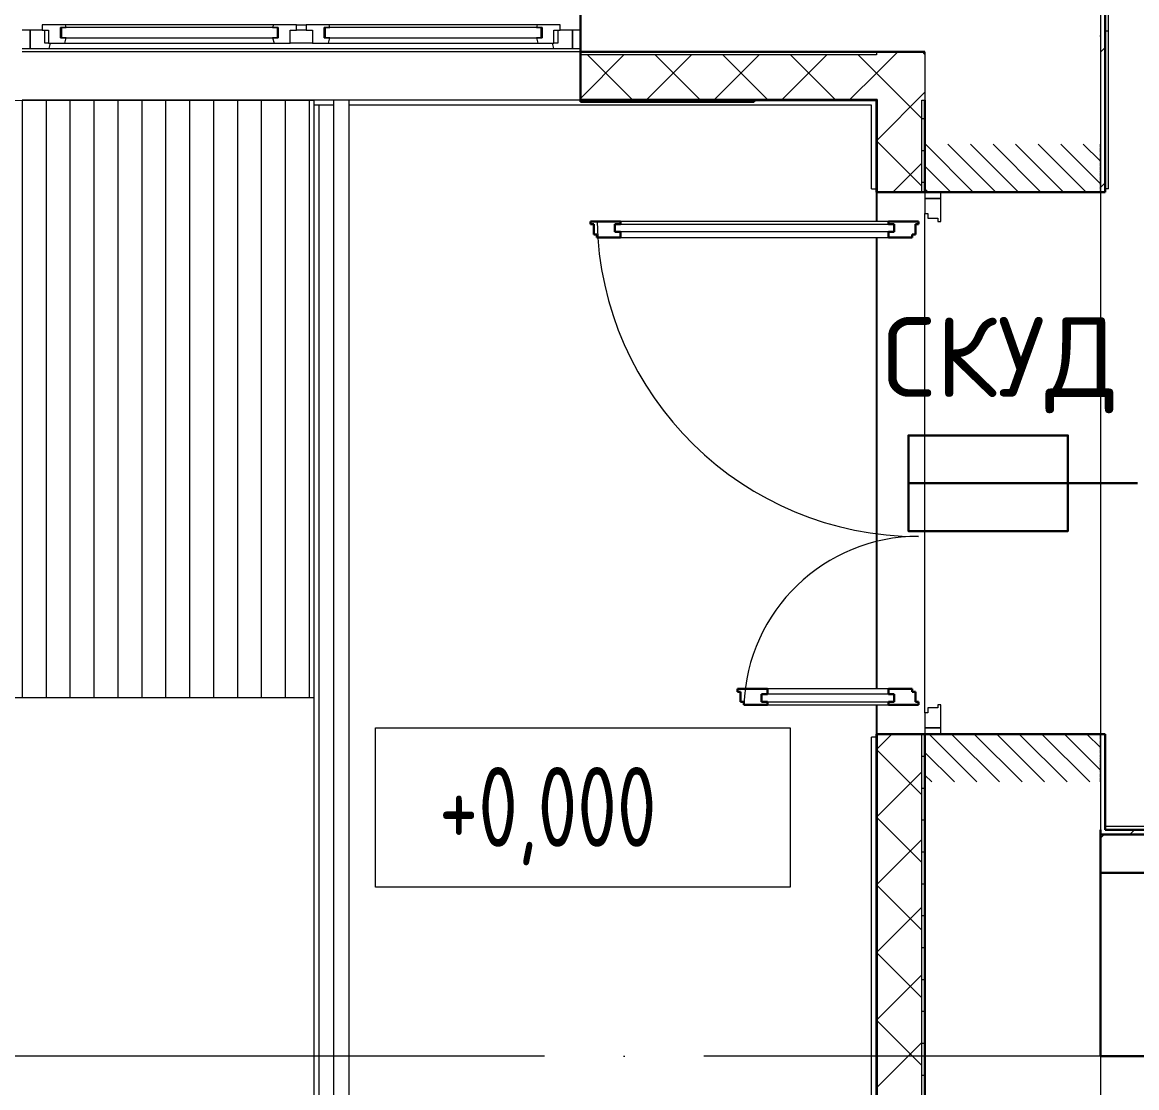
# Model space of a CAD drawing. Header units: millimetres. Extents: x -1073752 to 1436911, y -1379358 to 94781.
# Drawn here: x -1030497 to -1027003, y -885819 to -882477 of the extents above; entities that cross this region are included whole.
import ezdxf

# ---------------------------------------------------------------- set-up
doc = ezdxf.new("R2010")
doc.units = ezdxf.units.MM
doc.linetypes.add('ADSK_Линия сетки', pattern=[25, 20, -2.5, 0, -2.5])
doc.linetypes.add('ADSK_Штриховая_ш2 п1_5', pattern=[4.5, 3, -1.5])
for name, color, linetype, lineweight in [('_ Окна', 7, 'Continuous', 9), ('RC-Линии_связи-Адресные', 5, 'Continuous', 50), ('Аннотация', 7, 'Continuous', 18), ('АПС', 5, 'Continuous', 30), ('Двери', 252, 'Continuous', 9), ('Крыша', 7, 'Continuous', 9), ('Крыша штриховка', 7, 'Continuous', 9), ('Лестницы', 7, 'Continuous', 9), ('лс', 5, 'Continuous', 30), ('Ограждение', 252, 'Continuous', 9), ('Окна', 7, 'Continuous', 9), ('Оси', 252, 'Continuous', 9), ('Отметки', 7, 'Continuous', 9), ('Стены внутренние', 7, 'Continuous', 18), ('Стены наружные', 7, 'Continuous', 18), ('Стены штриховка', 7, 'Continuous', 9)]:
    doc.layers.add(name, color=color, linetype=linetype, lineweight=lineweight)
doc.layers.add('Двери открывание', color=7, linetype='Continuous', lineweight=9, true_color=0xc0c0c0)
doc.styles.add('GOST Common_3', font='', dxfattribs={"height": 3.5})
doc.styles.add('ICOCPEUR', font='isocpeur.ttf', dxfattribs={"height": 250})
doc.styles.get('GOST Common_3').set_extended_font_data('GOST 2.304 type A')
pattern_1 = [(0, (-32119.82438309255, 95.99999999985448), (0, 600), []), (90, (-32119.82438309255, 95.99999999985448), (-600, 3.673940397442059e-14), [])]

# ---------------------------------------------------------------- blocks, each defined once
blk = doc.blocks.new('1 этаж')
at = {"layer": 'Двери', "lineweight": 18, "true_color": 0x636466}
h = blk.add_hatch(dxfattribs=at)
h.set_pattern_fill('FP_2', color=251, angle=89.9999999999999, style=0, pattern_type=2)
h.set_pattern_definition([(134.9999999999999, (-34980.80154730493, 13491.26894517304), (-35.35533905932744, -35.35533905932731), [])])
h.paths.add_polyline_path([(-35255.80154730493, 12616.26894517304), (-34705.80154730493, 12616.26894517304), (-34705.80154730493, 12766.26894517304), (-35255.80154730493, 12766.26894517304)])
h.paths.add_polyline_path([(-35255.80154730496, 14466.26894517304), (-34705.80154730493, 14466.26894517304), (-34705.80154730493, 14616.26894517304), (-35255.80154730496, 14616.26894517304)])
at = {"layer": 'Ограждение', "true_color": 0x636466}
h = blk.add_hatch(dxfattribs=at)
h.set_pattern_fill('FP_25', color=251, style=0, pattern_type=2)
h.set_pattern_definition(pattern_1)
h.paths.add_polyline_path([(-34690.80154730493, 14476.26894517304), (-34680.80154730493, 14476.26894517304), (-34680.80154730493, 16396.2689451731), (-34690.80154730493, 16406.2689451731), (-34690.80154730493, 15456.2689451731)])
h = blk.add_hatch(dxfattribs=at)
h.set_pattern_fill('FP_25', color=251, style=0, pattern_type=2)
h.set_pattern_definition(pattern_1)
h.paths.add_polyline_path([(-33140.80154730505, 12466.26894517292), (-33125.80154730505, 12466.26894517292), (-33115.80154730505, 12476.26894517292), (-34690.80154730493, 12476.26894517292), (-34690.8015473049, 12466.26894517292), (-33401.24503291224, 12466.26894517292)])
at = {"layer": '_ Окна', "color": 251, "lineweight": 18, "true_color": 0x636466}
for p, q in [((-37966.80154730516, 14991.26894517298), (-38022.80154730516, 14991.26894517298)), ((-38022.80154730516, 14991.26894517298), (-38022.80154730516, 14974.26894517298)), ((-37965.80154730516, 14990.26894517298), (-37966.80154730516, 14991.26894517298)), ((-37964.80154730516, 14991.26894517298), (-37965.80154730516, 14990.26894517298)), ((-37950.21309003702, 14991.26894517298), (-37964.80154730516, 14991.26894517298)), ((-37947.80154730516, 14982.26894517298), (-37950.21309003702, 14991.26894517298)), ((-37298.39000457327, 14991.26894517298), (-37300.80154730516, 14982.26894517298)), ((-37283.80154730516, 14991.26894517298), (-37298.39000457327, 14991.26894517298)), ((-37282.80154730516, 14990.26894517298), (-37283.80154730516, 14991.26894517298)), ((-37281.80154730516, 14991.26894517298), (-37282.80154730516, 14990.26894517298)), ((-37225.80154730516, 14991.26894517298), (-37281.80154730516, 14991.26894517298)), ((-37225.80154730516, 14974.26894517298), (-37225.80154730516, 14991.26894517298)), ((-37139.80154730516, 14991.26894517298), (-37195.80154730516, 14991.26894517298)), ((-37195.80154730516, 14991.26894517298), (-37195.80154730516, 14974.26894517298)), ((-37138.80154730516, 14990.26894517298), (-37139.80154730516, 14991.26894517298)), ((-37137.80154730516, 14991.26894517298), (-37138.80154730516, 14990.26894517298)), ((-37123.21309003702, 14991.26894517298), (-37137.80154730516, 14991.26894517298)), ((-37120.80154730516, 14982.26894517298), (-37123.21309003702, 14991.26894517298)), ((-36471.39000457327, 14991.26894517298), (-36473.80154730513, 14982.26894517298)), ((-36456.80154730513, 14991.26894517298), (-36471.39000457327, 14991.26894517298)), ((-36455.80154730513, 14990.26894517298), (-36456.80154730513, 14991.26894517298)), ((-36454.80154730513, 14991.26894517298), (-36455.80154730513, 14990.26894517298)), ((-36398.80154730513, 14991.26894517298), (-36454.80154730513, 14991.26894517298)), ((-36398.80154730513, 14974.26894517298), (-36398.80154730513, 14991.26894517298)), ((-38022.80154730516, 14974.26894517298), (-38060.80154730513, 14974.26894517298)), ((-38060.80154730513, 14974.26894517298), (-38060.80154730513, 14916.26894517298)), ((-38022.80154730516, 14974.26894517298), (-38002.80154730516, 14974.26894517298)), ((-38014.80154730513, 14933.26894517304), (-38014.80154730513, 14974.26894517298)), ((-38002.80154730516, 14974.26894517298), (-38002.80154730516, 14933.26894517298)), ((-37965.80154730516, 14950.26894517298), (-37965.80154730516, 14982.26894517298)), ((-37965.80154730516, 14982.26894517298), (-37947.80154730516, 14982.26894517298)), ((-37300.80154730516, 14982.26894517298), (-37282.80154730516, 14982.26894517298)), ((-37282.80154730516, 14982.26894517298), (-37282.80154730516, 14950.26894517298)), ((-37245.80154730516, 14933.26894517298), (-37245.80154730516, 14974.26894517298)), ((-37245.80154730516, 14974.26894517298), (-37225.80154730516, 14974.26894517298)), ((-37195.80154730516, 14974.26894517298), (-37175.80154730516, 14974.26894517298)), ((-37175.80154730516, 14974.26894517298), (-37175.80154730516, 14933.26894517298)), ((-37138.80154730516, 14950.26894517298), (-37138.80154730516, 14982.26894517298)), ((-37138.80154730516, 14982.26894517298), (-37120.80154730516, 14982.26894517298)), ((-36473.80154730513, 14982.26894517298), (-36455.80154730513, 14982.26894517298)), ((-36455.80154730513, 14982.26894517298), (-36455.80154730513, 14950.26894517298)), ((-36418.80154730513, 14933.26894517298), (-36418.80154730513, 14974.26894517298)), ((-36418.80154730513, 14974.26894517298), (-36398.80154730513, 14974.26894517298)), ((-36406.80154730513, 14974.26894517298), (-36406.80154730513, 14933.26894517298)), ((-36360.80154730513, 14974.26894517298), (-36398.80154730516, 14974.26894517298)), ((-36360.80154730513, 14916.26894517298), (-36360.80154730513, 14974.26894517298)), ((-38002.80154730513, 14933.26894517298), (-38014.80154730513, 14933.26894517304)), ((-38002.80154730516, 14933.26894517298), (-37952.35668357648, 14933.26894517298)), ((-38001.35668357648, 14916.26894517298), (-37996.80154730513, 14933.26894517298)), ((-37947.80154730516, 14950.26894517298), (-37965.80154730516, 14950.26894517298)), ((-37952.35668357648, 14933.26894517298), (-37947.80154730516, 14950.26894517298)), ((-37282.80154730516, 14950.26894517298), (-37300.80154730516, 14950.26894517298)), ((-37300.80154730516, 14950.26894517298), (-37296.24641103382, 14933.26894517298)), ((-37296.24641103382, 14933.26894517298), (-37245.80154730516, 14933.26894517298)), ((-37175.80154730516, 14933.26894517298), (-37125.35668357648, 14933.26894517298)), ((-37120.80154730516, 14950.26894517298), (-37138.80154730516, 14950.26894517298)), ((-37125.35668357648, 14933.26894517298), (-37120.80154730516, 14950.26894517298)), ((-36455.80154730513, 14950.26894517298), (-36473.80154730513, 14950.26894517298)), ((-36473.80154730513, 14950.26894517298), (-36469.24641103382, 14933.26894517298)), ((-36469.24641103382, 14933.26894517298), (-36418.80154730513, 14933.26894517298)), ((-36424.80154730513, 14933.26894517298), (-36420.24641103382, 14916.26894517298)), ((-36406.80154730513, 14933.26894517298), (-36418.80154730513, 14933.26894517298)), ((-38060.80154730513, 14916.26894517298), (-38001.35668357648, 14916.26894517298)), ((-36420.24641103382, 14916.26894517298), (-36360.80154730513, 14916.26894517298))]:
    blk.add_line(p, q, dxfattribs=at)
at = {"layer": '_ Окна', "color": 251, "true_color": 0x636466}
for p, q in [((-38060.80154730513, 14974.26894517298), (-38085.80154730513, 14974.26894517298)), ((-38060.80154730513, 14916.26894517298), (-38060.80154730513, 14974.26894517298)), ((-37962.80154730516, 14982.26894517298), (-37965.80154730516, 14982.26894517298)), ((-37965.80154730516, 14982.26894517298), (-37965.80154730516, 14950.26894517298)), ((-37285.80154730516, 14982.26894517298), (-37962.80154730516, 14982.26894517298)), ((-37962.80154730516, 14982.26894517298), (-37962.80154730516, 14950.26894517298)), ((-37962.80154730516, 14950.26894517298), (-37962.80154730516, 14982.26894517298)), ((-37285.80154730516, 14950.26894517298), (-37285.80154730516, 14982.26894517298)), ((-37285.80154730516, 14982.26894517298), (-37285.80154730516, 14950.26894517298)), ((-37282.80154730516, 14982.26894517298), (-37285.80154730516, 14982.26894517298)), ((-37282.80154730516, 14950.26894517298), (-37282.80154730516, 14982.26894517298)), ((-37135.80154730516, 14982.26894517298), (-37138.80154730516, 14982.26894517298)), ((-37138.80154730516, 14982.26894517298), (-37138.80154730516, 14950.26894517298)), ((-36458.80154730516, 14982.26894517298), (-37135.80154730516, 14982.26894517298)), ((-37135.80154730516, 14982.26894517298), (-37135.80154730516, 14950.26894517298)), ((-37135.80154730516, 14950.26894517298), (-37135.80154730516, 14982.26894517298)), ((-36458.80154730516, 14950.26894517298), (-36458.80154730516, 14982.26894517298)), ((-36458.80154730513, 14982.26894517298), (-36458.80154730513, 14950.26894517298)), ((-36455.80154730513, 14982.26894517298), (-36458.80154730513, 14982.26894517298)), ((-36455.80154730513, 14950.26894517298), (-36455.80154730513, 14982.26894517298)), ((-36335.80154730513, 14974.26894517298), (-36360.80154730513, 14974.26894517298)), ((-36360.80154730513, 14974.26894517298), (-36360.80154730513, 14916.26894517298)), ((-37965.80154730516, 14950.26894517298), (-37962.80154730516, 14950.26894517298)), ((-37962.80154730516, 14950.26894517298), (-37285.80154730516, 14950.26894517298)), ((-37285.80154730516, 14950.26894517298), (-37282.80154730516, 14950.26894517298)), ((-37138.80154730516, 14950.26894517298), (-37135.80154730516, 14950.26894517298)), ((-37135.80154730516, 14950.26894517298), (-36458.80154730516, 14950.26894517298)), ((-36458.80154730513, 14950.26894517298), (-36455.80154730513, 14950.26894517298)), ((-38085.80154730513, 14916.26894517298), (-38060.80154730513, 14916.26894517298)), ((-36360.80154730513, 14916.26894517298), (-36335.80154730513, 14916.26894517298))]:
    blk.add_line(p, q, dxfattribs=at)
at = {"layer": 'Аннотация', "color": 251, "lineweight": 20, "true_color": 0x636466}
for p, q in [((-36978.09799652934, 12286.28430520665), (-36978.09799652934, 12786.28430520665)), ((-36978.09799652934, 12786.28430520665), (-35678.09799652934, 12786.28430520665)), ((-35678.09799652934, 12786.28430520665), (-35678.09799652934, 12286.28430520665)), ((-35678.09799652934, 12286.28430520665), (-36978.09799652934, 12286.28430520665))]:
    blk.add_line(p, q, dxfattribs=at)
at = {"layer": 'Двери', "color": 251, "linetype": 'ADSK_Штриховая_ш2 п1_5', "true_color": 0x636466}
for p, q in [((-35255.80154730493, 14616.26894517304), (-35255.80154730493, 14466.26894517304)), ((-34705.80154730493, 14466.26894517304), (-34705.80154730493, 14616.26894517304)), ((-35255.80154730493, 14466.26894517304), (-34705.80154730493, 14466.26894517304)), ((-34705.80154730496, 12766.26894517304), (-35255.80154730496, 12766.26894517304)), ((-35255.80154730496, 12766.26894517304), (-35255.80154730496, 12616.26894517304)), ((-34705.80154730496, 12616.26894517304), (-34705.80154730496, 12766.26894517304))]:
    blk.add_line(p, q, dxfattribs=at)
at = {"layer": 'Двери', "color": 251, "true_color": 0x636466}
for p, q in [((-35205.80154730493, 14466.26894517304), (-35255.80154730493, 14466.26894517304)), ((-35255.80154730493, 14466.26894517304), (-35255.80154730493, 14446.26894517304)), ((-35205.80154730493, 14446.26894517304), (-35205.80154730493, 14466.26894517304)), ((-35255.80154730493, 14446.26894517304), (-35205.80154730493, 14446.26894517304)), ((-35205.80154730493, 14446.26894517304), (-35255.80154730493, 14446.26894517304)), ((-35255.80154730493, 14446.26894517304), (-35255.80154730493, 14399.26894517304)), ((-35205.80154730493, 14374.26894517304), (-35205.80154730493, 14446.26894517304)), ((-35255.80154730493, 14399.26894517304), (-35246.80154730493, 14399.26894517304)), ((-35246.80154730493, 14399.26894517304), (-35246.80154730493, 14384.26894517304)), ((-36227.80154730493, 14365.26894517304), (-35351.80154730493, 14365.26894517304)), ((-36227.80154730493, 14341.26894517304), (-36227.80154730493, 14365.26894517304)), ((-35369.80154730493, 14374.26894517304), (-36209.80154730493, 14374.26894517304)), ((-35351.80154730493, 14365.26894517304), (-35351.80154730493, 14341.26894517304)), ((-35246.80154730493, 14384.26894517304), (-35214.80154730493, 14384.26894517304)), ((-35214.80154730493, 14384.26894517304), (-35214.80154730493, 14374.26894517304)), ((-35214.80154730493, 14374.26894517304), (-35205.80154730493, 14374.26894517304)), ((-35351.80154730493, 14341.26894517304), (-36227.80154730493, 14341.26894517304)), ((-36209.80154730493, 14324.26894517304), (-35369.80154730493, 14324.26894517304)), ((-35351.80154730493, 12891.26894517304), (-35767.80154730496, 12891.26894517304)), ((-35767.80154730496, 12891.26894517304), (-35767.80154730496, 12867.26894517304)), ((-35369.80154730493, 12908.26894517304), (-35749.80154730496, 12908.26894517304)), ((-35351.80154730493, 12867.26894517304), (-35351.80154730493, 12891.26894517304)), ((-35767.80154730496, 12867.26894517304), (-35351.80154730493, 12867.26894517304)), ((-35749.80154730496, 12858.26894517304), (-35369.80154730493, 12858.26894517304)), ((-35205.80154730496, 12858.26894517304), (-35214.80154730496, 12858.26894517304)), ((-35214.80154730496, 12858.26894517304), (-35214.80154730496, 12848.26894517304)), ((-35205.80154730496, 12786.26894517304), (-35205.80154730496, 12858.26894517304)), ((-35255.80154730493, 12833.26894517304), (-35255.80154730493, 12786.26894517304)), ((-35246.80154730493, 12833.26894517304), (-35255.80154730493, 12833.26894517304)), ((-35214.80154730496, 12848.26894517304), (-35246.80154730493, 12848.26894517304)), ((-35246.80154730493, 12848.26894517304), (-35246.80154730493, 12833.26894517304)), ((-35205.80154730496, 12786.26894517304), (-35255.80154730493, 12786.26894517304)), ((-35255.80154730493, 12786.26894517304), (-35255.80154730493, 12766.26894517304)), ((-35255.80154730493, 12786.26894517304), (-35205.80154730496, 12786.26894517304)), ((-35255.80154730493, 12766.26894517304), (-35205.80154730496, 12766.26894517304)), ((-35205.80154730496, 12766.26894517304), (-35205.80154730496, 12786.26894517304))]:
    blk.add_line(p, q, dxfattribs=at)
at = {"layer": 'Двери', "color": 251, "lineweight": 30, "true_color": 0x636466}
for p, q in [((-36209.80154730493, 14374.26894517304), (-36303.80154730493, 14374.26894517304)), ((-36303.80154730493, 14374.26894517304), (-36303.80154730493, 14365.26894517304)), ((-36303.80154730493, 14365.26894517304), (-36293.80154730493, 14365.26894517304)), ((-36293.80154730493, 14365.26894517304), (-36293.80154730493, 14333.26894517304)), ((-36227.80154730493, 14365.26894517304), (-36209.80154730493, 14365.26894517304)), ((-36227.80154730493, 14341.26894517304), (-36227.80154730493, 14365.26894517304)), ((-36209.80154730493, 14365.26894517304), (-36209.80154730493, 14374.26894517304)), ((-35275.80154730493, 14374.26894517304), (-35369.80154730493, 14374.26894517304)), ((-35369.80154730493, 14365.26894517304), (-35369.80154730493, 14374.26894517304)), ((-35351.80154730493, 14365.26894517304), (-35369.80154730493, 14365.26894517304)), ((-35351.80154730493, 14341.26894517304), (-35351.80154730493, 14365.26894517304)), ((-35285.80154730493, 14333.26894517304), (-35285.80154730493, 14365.26894517304)), ((-35285.80154730493, 14365.26894517304), (-35275.80154730493, 14365.26894517304)), ((-35275.80154730493, 14365.26894517304), (-35275.80154730493, 14374.26894517304)), ((-36293.80154730493, 14333.26894517304), (-36283.80154730493, 14333.26894517304)), ((-36283.80154730493, 14333.26894517304), (-36283.80154730493, 14324.26894517304)), ((-36283.80154730493, 14324.26894517304), (-36209.80154730493, 14324.26894517304)), ((-36209.80154730493, 14341.26894517304), (-36227.80154730493, 14341.26894517304)), ((-36209.80154730493, 14324.26894517304), (-36209.80154730493, 14341.26894517304)), ((-35369.80154730493, 14341.26894517304), (-35351.80154730493, 14341.26894517304)), ((-35369.80154730493, 14324.26894517304), (-35369.80154730493, 14341.26894517304)), ((-35369.80154730493, 14324.26894517304), (-35295.80154730493, 14324.26894517304)), ((-35295.80154730493, 14324.26894517304), (-35295.80154730493, 14333.26894517304)), ((-35295.80154730493, 14333.26894517304), (-35285.80154730493, 14333.26894517304)), ((-35749.80154730496, 12908.26894517304), (-35843.80154730496, 12908.26894517304)), ((-35843.80154730496, 12908.26894517304), (-35843.80154730496, 12899.26894517304)), ((-35843.80154730496, 12899.26894517304), (-35833.80154730496, 12899.26894517304)), ((-35833.80154730496, 12899.26894517304), (-35833.80154730496, 12867.26894517304)), ((-35749.80154730496, 12891.26894517304), (-35767.80154730496, 12891.26894517304)), ((-35767.80154730496, 12891.26894517304), (-35767.80154730496, 12867.26894517304)), ((-35749.80154730496, 12908.26894517304), (-35749.80154730496, 12891.26894517304)), ((-35295.80154730493, 12908.26894517304), (-35369.80154730493, 12908.26894517304)), ((-35369.80154730493, 12908.26894517304), (-35369.80154730493, 12891.26894517304)), ((-35369.80154730493, 12891.26894517304), (-35351.80154730493, 12891.26894517304)), ((-35351.80154730493, 12891.26894517304), (-35351.80154730493, 12867.26894517304)), ((-35295.80154730493, 12899.26894517304), (-35295.80154730493, 12908.26894517304)), ((-35285.80154730493, 12899.26894517304), (-35295.80154730493, 12899.26894517304)), ((-35285.80154730493, 12867.26894517304), (-35285.80154730493, 12899.26894517304)), ((-35833.80154730496, 12867.26894517304), (-35823.80154730496, 12867.26894517304)), ((-35823.80154730496, 12867.26894517304), (-35823.80154730496, 12858.26894517304)), ((-35823.80154730496, 12858.26894517304), (-35749.80154730496, 12858.26894517304)), ((-35767.80154730496, 12867.26894517304), (-35749.80154730496, 12867.26894517304)), ((-35749.80154730496, 12867.26894517304), (-35749.80154730496, 12858.26894517304)), ((-35369.80154730493, 12867.26894517304), (-35369.80154730493, 12858.26894517304)), ((-35351.80154730493, 12867.26894517304), (-35369.80154730493, 12867.26894517304)), ((-35369.80154730493, 12858.26894517304), (-35275.80154730493, 12858.26894517304)), ((-35275.80154730493, 12867.26894517304), (-35285.80154730493, 12867.26894517304)), ((-35275.80154730493, 12858.26894517304), (-35275.80154730493, 12867.26894517304))]:
    blk.add_line(p, q, dxfattribs=at)
at = {"layer": 'Двери открывание', "color": 251, "true_color": 0x636466}
for centre, radius, start, end in [((-35275.80154730493, 14394.26894517304), 1007.999999999999, 181.1368956240998, 270), ((-35275.80154730493, 12838.26894517304), 548.0000000000006, 90, 177.9084486656437)]:
    blk.add_arc(centre, radius, start, end, dxfattribs=at)
at = {"layer": 'Крыша', "color": 251, "true_color": 0x636466}
for p, q in [((-40970.80154727513, 14751.83408996524), (-37170.80154730493, 14754.22644936011)), ((-37170.80154730493, 12881.24061464597), (-37170.80154730493, 14754.22644936011)), ((-40970.80154727513, 12881.24061464597), (-37170.80154730493, 12881.24061464597))]:
    blk.add_line(p, q, dxfattribs=at)
at = {"layer": 'Крыша штриховка', "color": 251, "linetype": 'Continuous', "true_color": 0x636466}
for p, q in [((-38085.03138309254, 12881.24061464603), (-38085.03138309254, 14753.65087927147)), ((-38010.03138309254, 12881.24061464603), (-38010.03138309254, 14753.69809689114)), ((-37935.03138309254, 12881.24061464603), (-37935.03138309254, 14753.74531451074)), ((-37860.03138309254, 12881.24061464603), (-37860.03138309254, 14753.79253213041)), ((-37785.03138309254, 12881.24061464603), (-37785.03138309254, 14753.83974975001)), ((-37710.03138309254, 12881.24061464603), (-37710.03138309254, 14753.88696736968)), ((-37635.03138309254, 12881.24061464603), (-37635.03138309254, 14753.93418498928)), ((-37560.03138309254, 12881.24061464603), (-37560.03138309254, 14753.98140260894)), ((-37485.03138309254, 12881.24061464603), (-37485.03138309254, 14754.02862022861)), ((-37410.03138309254, 12881.24061464603), (-37410.03138309254, 14754.07583784821)), ((-37335.03138309254, 12881.24061464603), (-37335.03138309254, 14754.12305546788)), ((-37260.03138309254, 12881.24061464603), (-37260.03138309254, 14754.17027308748)), ((-37185.03138309254, 12881.24061464603), (-37185.03138309254, 14754.21749070715))]:
    blk.add_line(p, q, dxfattribs=at)
at = {"layer": 'Лестницы', "color": 251, "true_color": 0x636466}
for p, q in [((-37155.80154730496, 14739.26894517304), (-37155.80154730496, 11256.26894517304)), ((-35405.80154730496, 14374.26894517304), (-35405.80154730496, 14466.26894517304)), ((-35405.80154730496, 12908.26894517304), (-35405.80154730496, 14324.26894517304)), ((-35405.80154730496, 12766.26894517298), (-35405.80154730496, 12858.26894517304))]:
    blk.add_line(p, q, dxfattribs=at)
at = {"layer": 'Ограждение', "color": 251, "true_color": 0x636466}
for p, q in [((-34680.80154730493, 14476.26894517304), (-34680.80154730493, 16396.26894517304)), ((-37110.30154730496, 14754.26894517304), (-37110.30154730496, 11256.26894517304)), ((-37060.30154730496, 14754.26894517304), (-37110.30154730496, 14754.26894517304)), ((-37060.30154730496, 11256.26894517304), (-37060.30154730496, 14754.26894517304)), ((-34680.80154730493, 14476.26894517304), (-34690.80154730493, 14476.26894517304)), ((-33115.80154730508, 12476.26894517287), (-34690.80154730493, 12476.26894517287))]:
    blk.add_line(p, q, dxfattribs=at)
at = {"layer": 'Окна', "color": 251, "true_color": 0x636466}
for p, q in [((-37964.80154730516, 14991.26894517304), (-37966.80154730516, 14991.26894517304)), ((-37298.39000457327, 14991.26894517304), (-37950.21309003702, 14991.26894517304)), ((-37281.80154730516, 14991.26894517304), (-37283.80154730513, 14991.26894517304)), ((-37225.80154730516, 14991.26894517298), (-37195.80154730516, 14991.26894517298)), ((-37137.80154730513, 14991.26894517298), (-37139.80154730516, 14991.26894517298)), ((-36471.39000457327, 14991.26894517298), (-37123.21309003702, 14991.26894517298)), ((-36454.80154730513, 14991.26894517298), (-36456.80154730513, 14991.26894517298)), ((-37195.80154730516, 14974.26894517298), (-37225.80154730516, 14974.26894517298)), ((-37952.35668357648, 14933.26894517298), (-37296.24641103382, 14933.26894517298)), ((-37175.80154730516, 14933.26894517298), (-37245.80154730516, 14933.26894517298)), ((-37125.35668357648, 14933.26894517298), (-36469.24641103382, 14933.26894517298)), ((-38001.35668357648, 14916.26894517298), (-36420.24641103382, 14916.26894517298))]:
    blk.add_line(p, q, dxfattribs=at)
at = {"layer": 'Оси', "color": 251, "linetype": 'ADSK_Линия сетки', "ltscale": 100, "true_color": 0x636466}
for p, q in [((-34705.80154730493, 32206.90872137537), (-34705.80154730493, -33769.86612999011)), ((-26448.3528588778, 11756.26894517304), (-72528.07950159794, 11756.26894517304))]:
    blk.add_line(p, q, dxfattribs=at)
at = {"layer": 'Стены внутренние', "color": 251, "lineweight": 30, "true_color": 0x636466}
for p, q in [((-36335.80154730513, 15456.26894517304), (-36335.80154730513, 14906.26894517298)), ((-36335.80154730513, 14896.26894517304), (-36335.80154730513, 14754.26894517304)), ((-35255.80154730496, 14906.26894517298), (-35407.80154730493, 14906.26894517298)), ((-36335.80154730513, 14754.26894517304), (-35407.80154730493, 14754.26894517304)), ((-35407.80154730493, 14754.26894517304), (-35407.80154730493, 14466.26894517304)), ((-35255.80154730496, 14754.26894517304), (-35255.80154730496, 14466.26894517304)), ((-35407.80154730493, 14466.26894517304), (-35265.80154730493, 14466.26894517304)), ((-35255.80154730496, 14466.26894517304), (-34705.80154730493, 14466.26894517304)), ((-35407.80154730493, 12766.26894517298), (-35407.80154730493, 11054.26894517304)), ((-35265.80154730493, 12766.26894517298), (-35407.80154730493, 12766.26894517298)), ((-34705.80154730493, 12766.26894517298), (-35255.80154730496, 12766.26894517298)), ((-35255.80154730496, 12766.26894517298), (-35255.80154730496, 11206.26894517304)), ((-34705.80154730493, 11756.26894517298), (-34705.80154730493, 12331.26894517292)), ((-34325.80154730493, 11756.26894517298), (-34705.80154730493, 11756.26894517298))]:
    blk.add_line(p, q, dxfattribs=at)
at = {"layer": 'Стены внутренние', "color": 251, "true_color": 0x636466}
for p, q in [((-36335.80154730513, 14906.26894517304), (-38085.80154730511, 14906.26894517304)), ((-35255.80154730496, 14906.26894517298), (-35255.80154730496, 14754.26894517304)), ((-37110.30154730496, 14754.26894517304), (-38085.80154730513, 14754.26894517304)), ((-36335.80154730513, 14754.26894517304), (-37060.30154730496, 14754.26894517304)), ((-35407.80154730493, 14374.26894517304), (-35407.80154730493, 14466.26894517304)), ((-34705.80154730493, 14466.26894517304), (-34705.80154730493, 12466.26894517287)), ((-35255.80154730496, 12833.26894517304), (-35255.80154730493, 14399.26894517304)), ((-35407.80154730496, 12908.26894517304), (-35407.80154730493, 14324.26894517304)), ((-35407.80154730496, 12766.26894517304), (-35407.80154730496, 12858.26894517304))]:
    blk.add_line(p, q, dxfattribs=at)
at = {"layer": 'Стены внутренние', "color": 251, "linetype": 'Continuous', "lineweight": 9, "true_color": 0x636466}
for p, q in [((-36333.80154730516, 14761.77389346805), (-36199.30649560015, 14896.2689451731)), ((-36173.49161046752, 14756.26894517304), (-36313.49161046755, 14896.26894517304)), ((-36127.17446124423, 14756.26894517304), (-35987.17446124417, 14896.2689451731)), ((-35961.35957611154, 14756.26894517304), (-36101.35957611157, 14896.26894517304)), ((-35915.04242688825, 14756.26894517304), (-35775.04242688822, 14896.2689451731)), ((-35749.22754175556, 14756.26894517304), (-35889.22754175562, 14896.26894517304)), ((-35702.91039253227, 14756.26894517304), (-35562.91039253224, 14896.2689451731)), ((-35537.09550739962, 14756.26894517304), (-35677.09550739964, 14896.26894517304)), ((-35405.80154730496, 14837.1070194343), (-35464.9634730437, 14896.26894517304)), ((-35405.80154730496, 14841.24575604437), (-35340.77835817632, 14906.26894517304)), ((-35255.80154730496, 14899.23905379031), (-35262.83143868769, 14906.26894517304)), ((-35490.77835817632, 14756.26894517304), (-35405.80154730496, 14841.24575604437)), ((-35265.80154730493, 14697.1070194343), (-35405.80154730496, 14837.1070194343)), ((-35405.80154730496, 14629.11372168842), (-35255.80154730496, 14779.11372168842)), ((-36177.61782159144, 14754.2689451731), (-36178.77252212979, 14756.26894517304)), ((-35565.55374891052, 14756.26894517304), (-35566.70844944887, 14754.26894517304)), ((-35265.80154730493, 14484.97498507836), (-35405.80154730496, 14624.97498507836)), ((-35354.51428946439, 14468.26894517304), (-35265.80154730493, 14556.98168733247)), ((-35405.80154730496, 12719.92541248476), (-35361.45801461666, 12764.26894517304)), ((-35265.80154730493, 12575.78667587464), (-35405.80154730496, 12715.7866758747)), ((-35405.80154730496, 12507.79337812876), (-35265.80154730493, 12647.79337812882)), ((-35265.80154730493, 12363.65464151869), (-35405.80154730496, 12503.65464151875)), ((-35405.80154730496, 12295.66134377281), (-35265.80154730493, 12435.66134377287)), ((-35265.80154730493, 12151.52260716274), (-35405.80154730496, 12291.52260716274)), ((-35405.80154730496, 12083.52930941686), (-35265.80154730493, 12223.52930941692)), ((-35265.80154730493, 11939.39057280673), (-35405.80154730496, 12079.39057280679)), ((-35405.80154730496, 11871.39727506091), (-35265.80154730493, 12011.39727506091)), ((-35265.80154730493, 11727.25853845078), (-35405.80154730496, 11867.25853845084)), ((-35405.80154730496, 11659.2652407049), (-35265.80154730493, 11799.26524070496))]:
    blk.add_line(p, q, dxfattribs=at)
at = {"layer": 'Стены наружные', "color": 251, "lineweight": 30, "true_color": 0x636466}
for p, q in [((-34690.80154730493, 14466.26894517304), (-34690.80154730493, 16406.2689451731)), ((-35407.80154730493, 14906.26894517298), (-36335.80154730513, 14906.26894517298)), ((-36335.80154730513, 14906.26894517298), (-36335.80154730513, 14896.26894517304)), ((-35790.80154730516, 14754.26894517281), (-36335.80154730513, 14754.26894517281)), ((-36335.80154730513, 14754.26894517281), (-36335.80154730513, 14749.26894517281)), ((-36335.80154730513, 14749.26894517281), (-35790.80154730516, 14749.26894517287)), ((-35790.80154730516, 14749.26894517287), (-35790.80154730516, 14754.26894517281)), ((-35265.80154730493, 14466.26894517304), (-35255.80154730496, 14466.26894517304)), ((-34705.80154730493, 14466.26894517304), (-34690.80154730493, 14466.26894517304)), ((-35255.80154730496, 12766.26894517298), (-35265.80154730493, 12766.26894517298)), ((-34690.80154730493, 12766.26894517298), (-34705.80154730493, 12766.26894517298)), ((-34690.80154730493, 12466.26894517287), (-34690.80154730493, 12766.26894517298)), ((-34705.80154730493, 12466.26894517287), (-34705.80154730493, 12331.26894517292)), ((-33140.80154730505, 12451.26894517287), (-34705.80154730493, 12451.26894517287)), ((-33125.80154730508, 12466.26894517287), (-34690.80154730493, 12466.26894517287)), ((-34705.80154730493, 12331.26894517292), (-34325.80154730493, 12331.26894517292))]:
    blk.add_line(p, q, dxfattribs=at)
at = {"layer": 'Стены наружные', "color": 251, "true_color": 0x636466}
for p, q in [((-34705.80154730493, 15456.26894517304), (-34705.80154730493, 14466.26894517304)), ((-37110.29789441326, 14739.26894517304), (-37170.80154730493, 14739.26894517304)), ((-37155.80154730493, 14739.26894517304), (-37155.80154730496, 10666.26894517304)), ((-35422.80154730493, 14739.26894517304), (-37060.30520019666, 14739.26894517304)), ((-35422.80154730493, 14476.26894517304), (-35422.80154730493, 14739.26894517304)), ((-35422.80154730493, 14476.26894517304), (-35407.80154730493, 14476.26894517304)), ((-37170.80154730496, 10056.26894517304), (-37170.80154730493, 12881.24061464597)), ((-35422.80154730496, 11256.26894517304), (-35422.80154730496, 12756.26894517304)), ((-35407.80154730496, 12756.26894517304), (-35422.80154730496, 12756.26894517304))]:
    blk.add_line(p, q, dxfattribs=at)
at = {"layer": 'Стены наружные', "color": 251, "linetype": 'Continuous', "lineweight": 9, "true_color": 0x636466}
for p, q in [((-34705.80154730493, 14904.84965297653), (-34690.80154730493, 14919.84965297653)), ((-36174.73107024538, 14749.26894517287), (-36177.61782159132, 14754.26894517287)), ((-35255.80154730496, 14695.99999999985), (-35265.80154730493, 14695.99999999985)), ((-35255.80154730496, 14595.99999999985), (-35265.80154730493, 14595.99999999985)), ((-35255.80154730496, 14495.99999999985), (-35265.80154730493, 14495.99999999985)), ((-34705.80154730493, 14480.58558426463), (-34690.80154730493, 14495.58558426457)), ((-35255.80154730496, 12695.99999999985), (-35265.80154730493, 12695.99999999985)), ((-35255.80154730496, 12595.99999999985), (-35265.80154730493, 12595.99999999985)), ((-35255.80154730496, 12495.99999999985), (-35265.80154730493, 12495.99999999985)), ((-34705.80154730493, 12439.69911918367), (-34694.23172131565, 12451.26894517292)), ((-34613.79784283697, 12451.26894517292), (-34598.797842837, 12466.26894517287)), ((-35255.80154730496, 12395.99999999985), (-35265.80154730493, 12395.99999999985)), ((-35255.80154730496, 12295.99999999985), (-35265.80154730493, 12295.99999999985)), ((-35255.80154730496, 12195.99999999985), (-35265.80154730493, 12195.99999999985)), ((-35255.80154730496, 12095.99999999985), (-35265.80154730493, 12095.99999999985)), ((-35255.80154730496, 11995.99999999985), (-35265.80154730493, 11995.99999999985)), ((-35255.80154730496, 11895.99999999985), (-35265.80154730493, 11895.99999999985)), ((-35255.80154730496, 11795.99999999985), (-35265.80154730493, 11795.99999999985)), ((-35255.80154730496, 11695.99999999985), (-35265.80154730493, 11695.99999999985))]:
    blk.add_line(p, q, dxfattribs=at)
at = {"layer": 'Стены штриховка', "color": 251, "true_color": 0x636466}
for p, q in [((-35407.80154730493, 14896.26894517304), (-36335.80154730513, 14896.26894517304)), ((-36333.80154730516, 14756.26894517298), (-36333.80154730511, 14896.26894517304)), ((-35407.80154730493, 14906.26894517298), (-35407.80154730493, 14896.26894517304)), ((-35405.80154730496, 14756.26894517298), (-36333.80154730516, 14756.26894517298)), ((-35407.80154730493, 14754.26894517304), (-35407.80154730493, 14756.26894517298)), ((-35405.80154730496, 14756.2689451731), (-35405.80154730496, 14468.26894517298)), ((-35265.80154730493, 14466.26894517304), (-35265.80154730493, 14754.26894517304)), ((-35265.80154730493, 14754.26894517304), (-35255.80154730496, 14754.26894517304)), ((-35405.80154730496, 14468.26894517298), (-35265.80154730493, 14468.26894517298)), ((-35405.80154730496, 12764.26894517304), (-35405.80154730496, 11054.26894517304)), ((-35265.80154730493, 12764.26894517304), (-35405.80154730496, 12764.26894517304)), ((-35265.80154730493, 11206.26894517304), (-35265.80154730493, 12766.26894517298))]:
    blk.add_line(p, q, dxfattribs=at)
at = {"layer": 'Отметки', "color": 251, "true_color": 0x636466, "style": 'GOST Common_3', "width": 0.9}
blk.add_text('+0,000', height=250, dxfattribs=at).set_placement((-36779.27406680895, 12412.9913811943))

msp = doc.modelspace()

# ---------------------------------------------------------------- linework, layer by layer
at = {"layer": 'АПС', "color": 3, "lineweight": 30}
msp.add_lwpolyline([(-1027218.771987812, -884072.9224126425), (-1027718.771987812, -884072.9224126425), (-1027718.771987812, -883772.9224126425), (-1027218.771987812, -883772.9224126423), (-1027218.771987812, -884072.9224126425), (-1027218.771987812, -883922.9224126425), (-1027718.771987812, -883922.9224126425)], dxfattribs=at)
at = {"layer": 'лс', "color": 96, "true_color": 0x008800}
msp.add_line((-1027218.771987812, -883922.9224126423), (-1027000.328633126, -883922.9224126423), dxfattribs=at)

# ---------------------------------------------------------------- block references
msp.add_blockref('1 этаж', (-992411.4130644319, -897475.7382288068))

# ---------------------------------------------------------------- texts
at = {"layer": 'RC-Линии_связи-Адресные', "color": 0, "linetype": 'Continuous', "lineweight": 40, "ltscale": 15, "insert": (-1027432.322334152, -883401.8212036139), "char_height": 250, "width": 2971.68302031362, "attachment_point": 2, "style": 'ICOCPEUR'}
msp.add_mtext('СКУД', dxfattribs=at)

doc.saveas('drawing.dxf')
